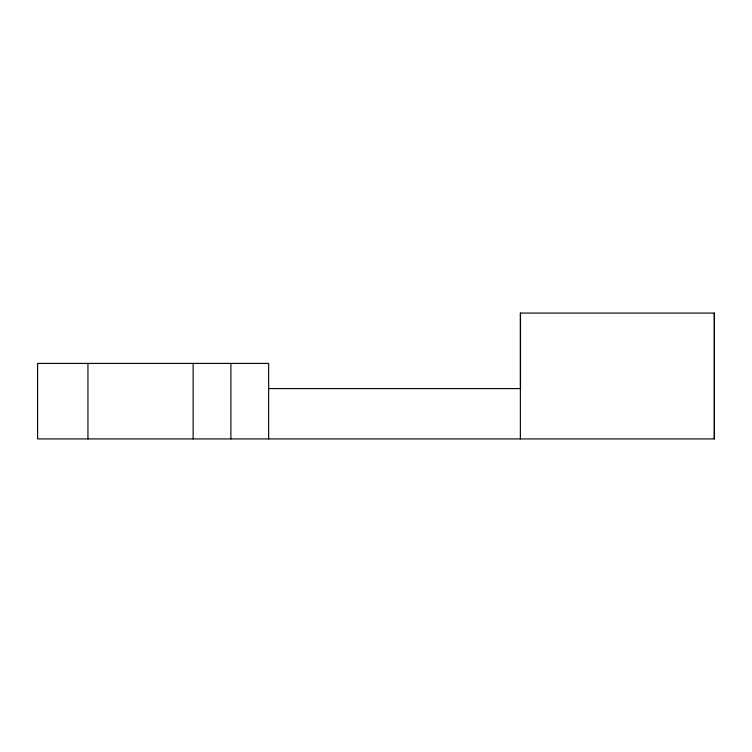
<?xml version="1.0" encoding="UTF-8"?>
<svg xmlns="http://www.w3.org/2000/svg" width="752" height="752" viewBox="0 0 752 752"><rect width="100%" height="100%" fill="white"/><g stroke="black" fill="none" stroke-linecap="round" stroke-linejoin="round"><path stroke-width="1.13" d="M268.652 388.587L520.497 388.587L520.497 313.076M714.268 313.076L714.268 438.924M520.365 438.924L520.365 313.076L714.4 313.076L714.4 438.924L37.6 438.924L37.6 363.413L268.652 363.413L268.652 438.924M230.892 363.413L230.892 438.924M193.142 363.413L193.142 438.924M87.946 363.413L87.946 438.924"/></g></svg>
